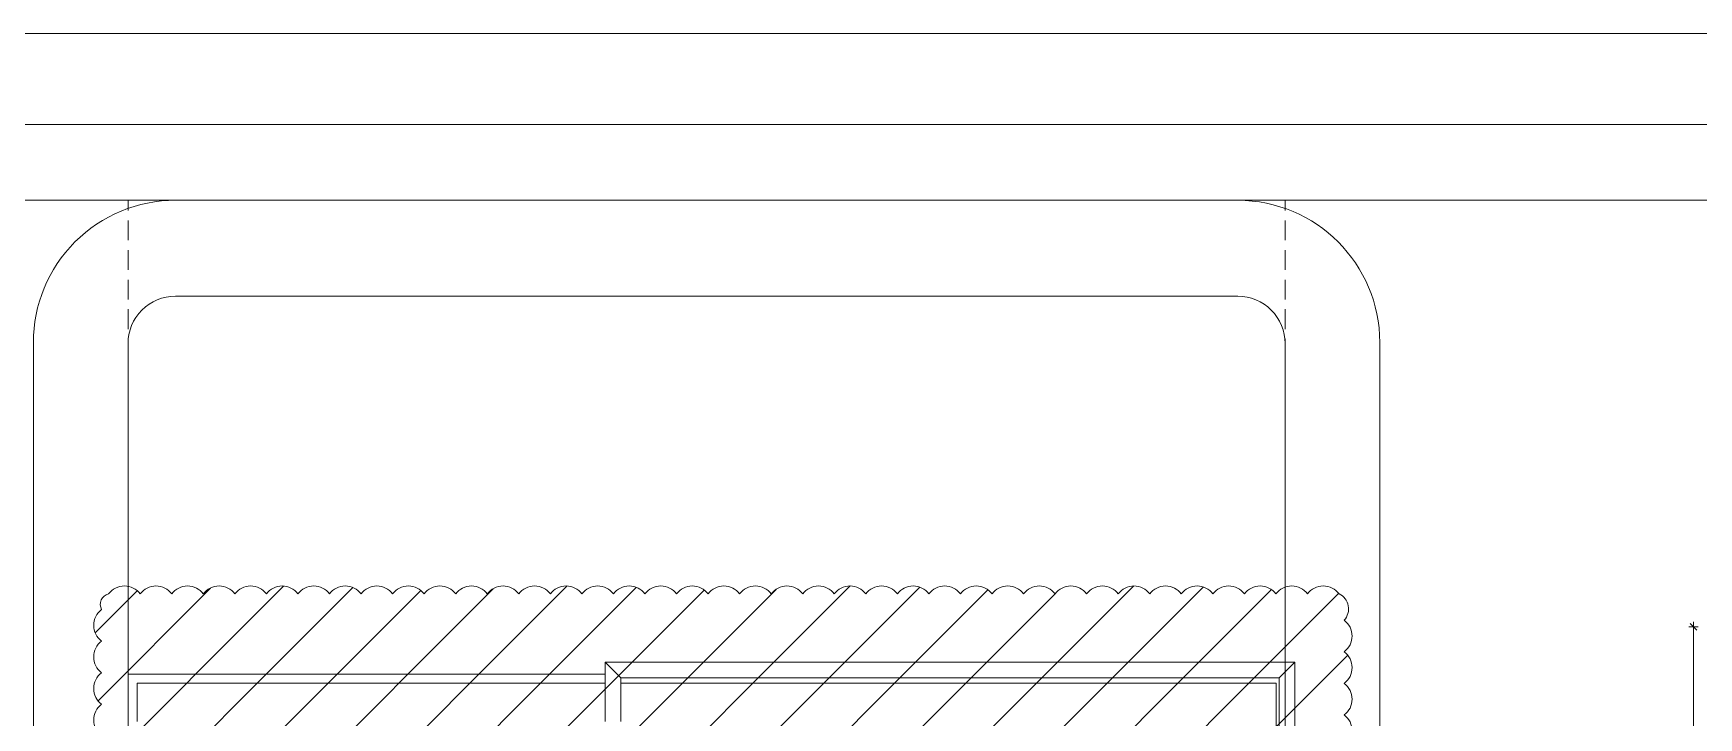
# Model space of a CAD drawing. Header units: millimetres. Extents: x -1303 to 98744, y -1303 to 90097.
# Drawn here: x 32673 to 53788, y 80120 to 88787 of the extents above; entities that cross this region are included whole.
import ezdxf

# ---------------------------------------------------------------- set-up
doc = ezdxf.new("R2010")
doc.units = ezdxf.units.MM
doc.layers.add('PDF_Geometry', color=7, linetype='Continuous')

msp = doc.modelspace()

# ---------------------------------------------------------------- linework, layer by layer
at = {"layer": 'PDF_Geometry', "lineweight": 0}
for points in [[(6.54583, 6.54583), (97433.8658, 6.54583), (97433.8658, 88787.25523), (6.54583, 88787.25523)], [(1161.74035, 13281.54944), (80883.69126, 13281.54944), (80883.69126, 87632.06458), (1161.74035, 87632.06458)], [(1161.74035, 1094.88274), (96279.51452, 1094.88274), (96279.51452, 87632.06407), (1161.74035, 87632.06407)]]:
    msp.add_lwpolyline(points, close=True, dxfattribs=at)
at = {"layer": 'PDF_Geometry', "color": 1, "lineweight": 0}
for points in [[(80623.8782, 13152.0657), (80623.8782, 86672.35925), (1637.3587, 86672.35925), (1694.907, 17759.30172), (1711.83292, 17182.97521), (1760.07166, 16609.18593), (1839.62346, 16037.93595), (1950.48832, 15472.60963), (2091.81989, 14914.0541), (2264.46428, 14363.96153), (2466.72904, 13824.87122), (2697.76807, 13296.78215), (2771.39569, 13152.0657)], [(33438.63423, 74890.22102), (40317.32859, 81768.92366)], [(33439.48135, 78482.74866), (36723.11085, 81766.37816)], [(33453.01879, 74006.69269), (41180.55078, 81733.37756)], [(33455.56016, 77600.91457), (37584.63879, 81729.98908)], [(33458.94451, 81195.97944), (33988.7268, 81725.75759)], [(33477.56468, 79418.75728), (35843.80573, 81784.99833)], [(33486.87064, 73141.77626), (42089.47215, 81744.37776)], [(33490.25912, 76737.69238), (38505.40747, 81751.99774)], [(33494.49061, 80333.60024), (34920.49981, 81760.4607)], [(33514.80089, 75863.46173), (39437.18048, 81785.84959)], [(33535.11118, 72292.0915), (43029.70811, 81787.53556)], [(33994.6484, 71853.71169), (43912.3976, 81771.46089)], [(34857.02759, 71818.16559), (44776.46278, 81737.60904)], [(36665.56022, 71830.86004), (46621.38863, 81786.69258)], [(37590.56452, 71857.94318), (47506.61534, 81773.99813)], [(38452.09246, 71820.7111), (48372.3789, 81741.84052)], [(39330.54633, 71801.23967), (49222.05952, 81692.757)], [(40250.47202, 71823.24833), (49336.30952, 80909.0817)]]:
    msp.add_lwpolyline(points, dxfattribs=at)
at = {"layer": 'PDF_Geometry', "color": 9, "lineweight": 0, "true_color": 0xc0c0c0}
for points in [[(34474.24796, 86672.6981, 0.4142164324), (32673.58117, 84872.28544), (32674.25886, 44887.75404, 0.4142117135), (34473.6529, 43087.25874), (47944.15217, 43087.25874, 0.4142070399), (49744.22184, 44887.32841), (49744.22184, 84872.28544, 0.4142023214), (47944.15217, 86672.35925), (34474.24796, 86672.6981)], [(47944.23481, 44287.72669, 0.4142378532), (48544.17539, 44887.32841), (48544.25804, 84857.13641, 0.4142264843), (47944.15217, 85457.08112), (34474.24796, 85457.08112, 0.4142247887), (33873.62968, 84857.05377), (33873.62968, 44887.32841, 0.4142527306), (34473.6529, 44287.30519), (47944.23481, 44287.72669)]]:
    msp.add_lwpolyline(points, format="xyb", dxfattribs=at)
for points in [[(34021.73153, 86672.35925), (33873.62968, 86672.35925), (33873.62968, 86542.03458)], [(34396.63912, 86672.35925), (34146.13873, 86672.35925)], [(34771.55084, 86672.35925), (34521.04632, 86672.35925)], [(35146.45843, 86672.35925), (34895.95392, 86672.35925)], [(35521.37015, 86672.35925), (35271.71276, 86672.35925)], [(35896.27775, 86672.35925), (35646.62035, 86672.35925)], [(36271.18534, 86672.35925), (36021.52794, 86672.35925)], [(36646.09707, 86672.35925), (36396.43967, 86672.35925)], [(37021.00465, 86672.35925), (36771.34725, 86672.35925)], [(37396.75937, 86672.35925), (37146.25898, 86672.35925)], [(37771.67109, 86672.35925), (37521.16657, 86672.35925)], [(38146.57868, 86672.35925), (37896.07417, 86672.35925)], [(38521.4904, 86672.35925), (38270.98589, 86672.35925)], [(38896.398, 86672.35925), (38646.7406, 86672.35925)], [(39271.30559, 86672.35925), (39021.64819, 86672.35925)], [(39646.21732, 86672.35925), (39396.55992, 86672.35925)], [(40021.1249, 86672.35925), (39771.4675, 86672.35925)], [(40396.03663, 86672.35925), (40146.37923, 86672.35925)], [(40770.94422, 86672.35925), (40521.28682, 86672.35925)], [(41146.69893, 86672.35925), (40896.19442, 86672.35925)], [(41521.61065, 86672.35925), (41271.10614, 86672.35925)], [(41896.51825, 86672.35925), (41646.01373, 86672.35925)], [(42271.42584, 86672.35925), (42021.76844, 86672.35925)], [(42646.33757, 86672.35925), (42396.68017, 86672.35925)], [(43021.24515, 86672.35925), (42771.58775, 86672.35925)], [(43396.15688, 86672.35925), (43146.49948, 86672.35925)], [(43771.06447, 86672.35925), (43521.40707, 86672.35925)], [(44145.97206, 86672.35925), (43896.31467, 86672.35925)], [(44521.7309, 86672.35925), (44271.22639, 86672.35925)], [(44896.6385, 86672.35925), (44646.13398, 86672.35925)], [(45271.54609, 86672.35925), (45021.0457, 86672.35925)], [(45646.45782, 86672.35925), (45395.95329, 86672.35925)], [(46021.3654, 86672.35925), (45771.708, 86672.35925)], [(46396.27713, 86672.35925), (46146.61973, 86672.35925)], [(46771.18472, 86672.35925), (46521.52732, 86672.35925)], [(47146.09231, 86672.35925), (46896.43492, 86672.35925)], [(47521.00404, 86672.35925), (47271.34664, 86672.35925)], [(47896.75875, 86672.35925), (47646.25423, 86672.35925)], [(48271.66634, 86672.35925), (48021.16595, 86672.35925)], [(48544.17539, 86542.03458), (48544.17539, 86672.35925), (48396.07354, 86672.35925)], [(33873.62968, 86417.62737), (33873.62968, 86167.11872)], [(48544.17539, 86167.11872), (48544.17539, 86417.62737)], [(33873.62968, 86041.86853), (33873.62968, 85792.21114)], [(48544.17539, 85792.21114), (48544.17539, 86041.86853)], [(33873.62968, 85666.96094), (33873.62968, 85417.30354)], [(48544.17539, 85417.30354), (48544.17539, 85666.96094)], [(33873.62968, 85292.05335), (33873.62968, 85042.39595)], [(48544.17539, 85042.39595), (48544.17539, 85292.05335)], [(33873.62968, 84917.14576), (33873.62968, 84667.48836)], [(48544.17539, 84667.48836), (48544.17539, 84917.14576)], [(33873.62968, 84542.2299), (33873.62968, 84292.5725)], [(48544.17539, 84292.5725), (48544.17539, 84542.2299)], [(33873.62968, 84167.32231), (33873.62968, 83917.66491)], [(48544.17539, 83917.66491), (48544.17539, 84167.32231)], [(33873.62968, 83792.41472), (33873.62968, 83541.91433)], [(48544.17539, 83541.91433), (48544.17539, 83792.41472)], [(33873.62968, 83417.50712), (33873.62968, 83166.99847)], [(48544.17539, 83166.99847), (48544.17539, 83417.50712)], [(33873.62968, 83042.59954), (33873.62968, 82792.09089)], [(48544.17539, 82792.09089), (48544.17539, 83042.59954)], [(33873.62968, 82667.68368), (33873.62968, 82417.18329)], [(48544.17539, 82417.18329), (48544.17539, 82667.68368)], [(33873.62968, 82291.93309), (33873.62968, 82042.2757)], [(48544.17539, 82042.2757), (48544.17539, 82291.93309)], [(33873.62968, 81917.02551), (33873.62968, 81667.36811)], [(48544.17539, 81667.36811), (48544.17539, 81917.02551)], [(33873.62968, 81542.10965), (33873.62968, 81292.45225)], [(48544.17539, 81292.45225), (48544.17539, 81542.10965)], [(33873.62968, 81167.20206), (33873.62968, 80917.54466)], [(48544.17539, 80917.54466), (48544.17539, 81167.20206)], [(33873.62968, 80792.29447), (33873.62968, 80542.63707)], [(33873.62968, 80072.09966), (33873.62968, 80672.11875), (39923.80083, 80672.11875)], [(39923.80083, 80072.09966), (39923.80083, 80821.91484), (48668.58259, 80821.91484), (48668.58259, 71977.27591), (34973.81482, 71977.27591), (34973.81482, 73077.46105)], [(40123.52758, 80622.19223), (39923.80083, 80821.91484)], [(48468.85585, 80622.19223), (48668.58259, 80821.91484)], [(48544.17539, 80542.63707), (48544.17539, 80792.29447)], [(33988.7268, 80072.09966), (33988.7268, 80557.02576), (39923.80083, 80557.02576)], [(40123.52758, 80072.09966), (40123.52758, 80622.19223), (48468.85585, 80622.19223), (48468.85585, 72176.99852), (35173.54157, 72176.99852), (35173.54157, 73077.46105), (35173.54157, 72176.99852), (47843.44373, 72176.99852), (47843.44373, 73377.04497)], [(40123.52758, 80557.02576), (48429.07827, 80557.02576), (48429.07827, 72362.34071), (47944.15217, 72362.34071)], [(33873.62968, 80417.38687), (33873.62968, 80166.87822)], [(48544.17539, 80166.87822), (48544.17539, 80417.38687)]]:
    msp.add_lwpolyline(points, dxfattribs=at)
at = {"layer": 'PDF_Geometry', "color": 1, "lineweight": 0}
for points in [[(35737.1757, 71800.39668), (45628.17649, 81688.01311, 0.4999341941), (45228.21049, 81687.99874, 0.4999347562), (44828.16427, 81687.94973, 0.4999682259), (44428.19211, 81687.97696, 0.4999006335), (44028.18408, 81687.97721, 0.4999416584), (43628.21619, 81688.00352, 0.4999422259), (43228.16997, 81687.95451, 0.4999756904), (42828.19781, 81687.98174, 0.4999080259), (42428.18981, 81687.98203, 0.4999491309), (42028.22189, 81688.0083, 0.4999496884), (41628.17567, 81687.95929, 0.4999831631), (41228.20352, 81687.98652, 0.4999154962), (40828.19552, 81687.98681, 0.4999565962), (40428.22758, 81688.01308, 0.4999571591), (40028.18138, 81687.96408, 0.4999122269), (39628.14994, 81687.9411, 0.4999192277), (39228.19839, 81687.9892, 0.4998856967), (38828.17399, 81687.96764, 0.4999646275), (38428.18708, 81687.96886, 0.4999196878), (38028.15564, 81687.94588, 0.4999266987), (37628.20409, 81687.99398, 0.4998931655), (37228.1797, 81687.97242, 0.4999720915), (36828.19277, 81687.97364, 0.4999271568), (36428.16134, 81687.95066, 0.4999341483), (36028.20978, 81687.99876, 0.4999006272), (35628.1854, 81687.9772, 0.499979494), (35228.19851, 81687.97846, 0.4999346186), (34828.16704, 81687.95544, 0.4999416203), (34428.21549, 81688.00354, 0.499908097), (34028.1911, 81687.98198, 0.4999869984), (33628.20419, 81687.98322, 0.4999294491), (33538.95294, 81488.82687, 0.4999120047), (33538.94979, 81088.84323, 0.4999494229), (33538.92594, 80688.87247, 0.4999120047), (33538.94979, 80288.84532, 0.4999568876), (33538.92116, 79888.8802, 0.4999966035)], [(49294.06596, 79753.84101, 0.4999004077), (49294.04119, 80153.86926, 0.4999376562), (49294.06514, 80553.83996, 0.4999078768), (49294.04598, 80953.86152, 0.4999451277), (49294.06992, 81353.83222, 0.4999279089), (49228.16037, 81688.01016, 0.4999566433), (48828.22625, 81688.01306, 0.4999192516), (48428.19908, 81687.98918, 0.4999235564), (48028.15569, 81687.94256, 0.4999569829), (47628.18355, 81687.96981, 0.4998856968), (47228.17268, 81687.96764, 0.4999267226), (46828.20479, 81687.99396, 0.4999272947), (46428.15857, 81687.94495, 0.4999607542), (46028.18641, 81687.97218, 0.4998931642), (45628.17838, 81687.97242)]]:
    msp.add_lwpolyline(points, format="xyb", dxfattribs=at)
at = {"layer": 'PDF_Geometry', "color": 222, "lineweight": 0, "true_color": 0xb8008a}
for points in [[(53764.9762, 81229.83129), (53679.49946, 81314.46091)], [(53722.66139, 81212.0541), (53722.66139, 81332.22983)], [(53662.57353, 81272.1461), (53781.90213, 81272.1461)], [(53722.66139, 66052.35082), (53722.66139, 81252.68294)]]:
    msp.add_lwpolyline(points, dxfattribs=at)
at = {"layer": 'PDF_Geometry', "lineweight": 0}
msp.add_lwpolyline([(53722.66139, 81272.1461), (53722.66139, 81272.1461)], dxfattribs=at)

doc.saveas('drawing.dxf')
